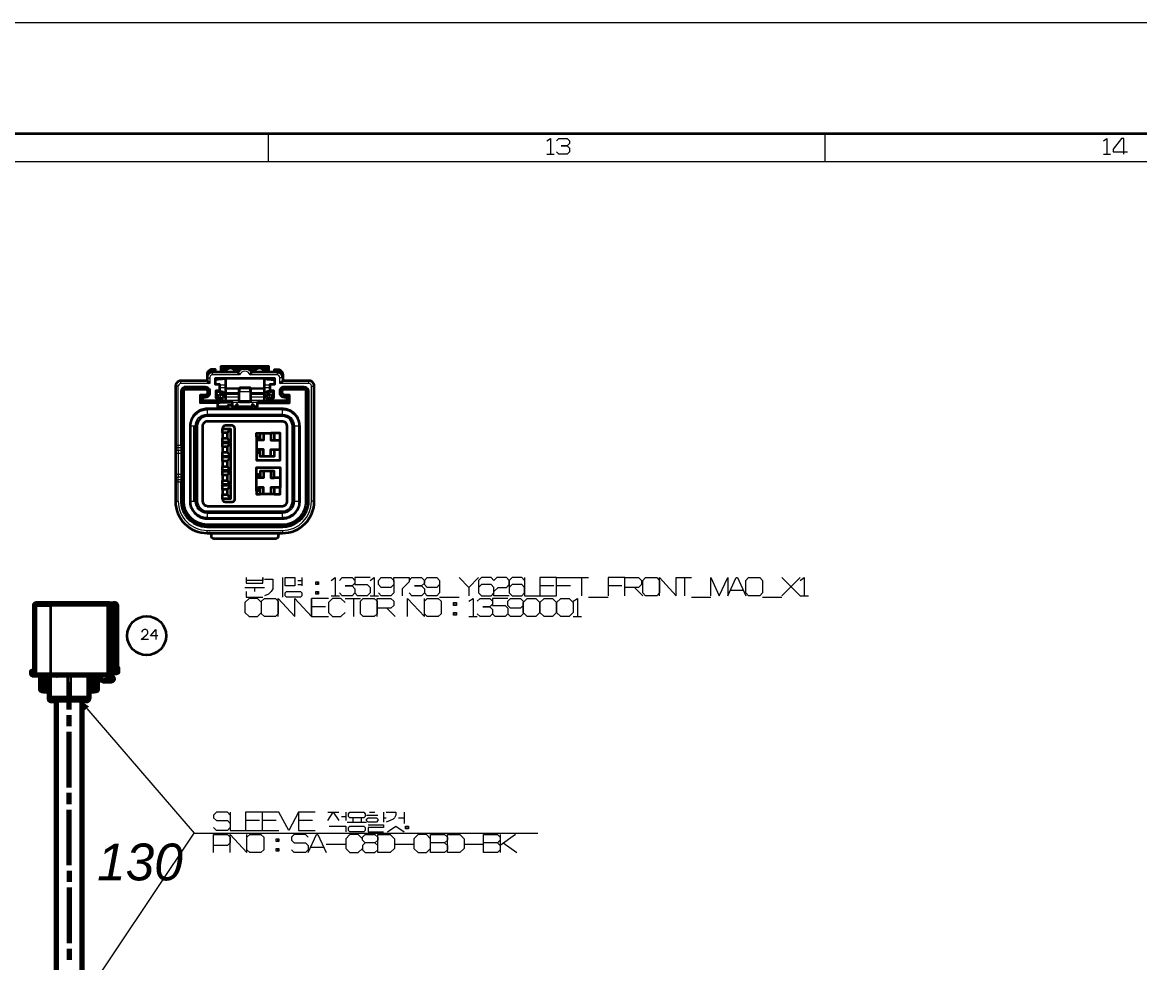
# Model space of a CAD drawing. Header units: millimetres. Extents: x 0 to 174, y 0 to 33.
# Drawn here: x 46.29 to 54.19, y 26.46 to 33.11 of the extents above; entities that cross this region are included whole.
import ezdxf

# ---------------------------------------------------------------- set-up
doc = ezdxf.new("R2010")
doc.units = ezdxf.units.MM
doc.layers.add('PDF2_문자', color=7, linetype='Continuous')
doc.layers.add('PDF2_솔리드 채우기', color=7, linetype='Continuous')
doc.layers.add('PDF2_형상', color=157, linetype='Continuous', true_color=0x405f80)
doc.styles.add('PDF LucidaHandwriting Italic', font='ariali.ttf')

msp = doc.modelspace()

# ---------------------------------------------------------------- hatches: boundary and pattern name
at = {"layer": 'PDF2_솔리드 채우기', "transparency": 33554559}
msp.add_hatch(color=256, dxfattribs=at).paths.add_polyline_path([(46.7614, 28.2687), (46.6964, 28.3131), (46.7306, 28.2422), (46.7614, 28.2687), (46.7614, 28.2687), (46.7614, 28.2687)])

# ---------------------------------------------------------------- linework, layer by layer
at = {"layer": 'PDF2_형상', "color": 7, "lineweight": 13}
for points in [[(0, 0), (0, 33.1103), (173.6221, 33.1103), (173.6221, 0)], [(0.9843, 0.9843), (0.9843, 32.126), (172.6378, 32.126), (172.6378, 0.9843)], [(47.6782, 30.4715), (47.6817, 30.4767), (47.6893, 30.4826), (47.6893, 30.4715)], [(47.8285, 30.4974), (47.8993, 30.4974), (47.8993, 30.4328), (47.8285, 30.4328)], [(48.0385, 30.4826), (48.0436, 30.4792), (48.0496, 30.4715), (48.0385, 30.4715)], [(48.215, 30.2525), (48.215, 29.721), (48.2454, 29.721), (48.2454, 30.2525)], [(48.1493, 29.1806), (48.2182, 29.1806), (48.2182, 29.1215), (48.1493, 29.1215)], [(50.6985, 29.1806), (50.7772, 29.1806), (50.7969, 29.1608), (50.7969, 29.0724), (50.7772, 29.0526), (50.6985, 29.0526), (50.6789, 29.0724), (50.6789, 29.1608)], [(51.4268, 29.1806), (51.5056, 29.1806), (51.5253, 29.1608), (51.5253, 29.0724), (51.5056, 29.0526), (51.4268, 29.0526), (51.4072, 29.0724), (51.4072, 29.1608)], [(48.3658, 29.1511), (48.3856, 29.1511), (48.3856, 29.1314), (48.3658, 29.1314)], [(48.0017, 29.0329), (48.0804, 29.0329), (48.1001, 29.0132), (48.1001, 28.9247), (48.0804, 28.905), (48.0017, 28.905), (47.9819, 28.9247), (47.9819, 29.0132)], [(48.1592, 29.0822), (48.2576, 29.0822), (48.2674, 29.0724), (48.2674, 29.0526), (48.2576, 29.0428), (48.1592, 29.0428), (48.1493, 29.0526), (48.1493, 29.0724)], [(48.3658, 29.0822), (48.3856, 29.0822), (48.3856, 29.0625), (48.3658, 29.0625)], [(48.7006, 29.0329), (48.7792, 29.0329), (48.7989, 29.0132), (48.7989, 28.9247), (48.7792, 28.905), (48.7006, 28.905), (48.6808, 28.9247), (48.6808, 29.0132)], [(49.1532, 29.0329), (49.2319, 29.0329), (49.2517, 29.0132), (49.2517, 28.9247), (49.2319, 28.905), (49.1532, 28.905), (49.1336, 28.9247), (49.1336, 29.0132)], [(49.8619, 29.0329), (49.921, 29.0329), (49.9506, 29.0035), (49.9506, 28.9346), (49.921, 28.905), (49.8619, 28.905), (49.8324, 28.9346), (49.8324, 29.0035)], [(49.98, 29.0329), (50.039, 29.0329), (50.0686, 29.0035), (50.0686, 28.9346), (50.039, 28.905), (49.98, 28.905), (49.9506, 28.9346), (49.9506, 29.0035)], [(50.0982, 29.0329), (50.1572, 29.0329), (50.1867, 29.0035), (50.1867, 28.9346), (50.1572, 28.905), (50.0982, 28.905), (50.0686, 28.9346), (50.0686, 29.0035)], [(49.3403, 29.0035), (49.36, 29.0035), (49.36, 28.9838), (49.3403, 28.9838)], [(49.3403, 28.9346), (49.36, 28.9346), (49.36, 28.9149), (49.3403, 28.9149)], [(48.6072, 27.5201), (48.7057, 27.5201), (48.7156, 27.5103), (48.7156, 27.4906), (48.7057, 27.4807), (48.6072, 27.4807), (48.5974, 27.4906), (48.5974, 27.5103)], [(48.7351, 27.4807), (48.7942, 27.4807), (48.804, 27.4708), (48.804, 27.4611), (48.7942, 27.4512), (48.7351, 27.4512), (48.7253, 27.4611), (48.7253, 27.4708)], [(47.8986, 27.3626), (47.9774, 27.3626), (47.9969, 27.3429), (47.9969, 27.2543), (47.9774, 27.2347), (47.8986, 27.2347), (47.8789, 27.2543), (47.8789, 27.3429)], [(48.6072, 27.4217), (48.7057, 27.4217), (48.7156, 27.4118), (48.7156, 27.3922), (48.7057, 27.3824), (48.6072, 27.3824), (48.5974, 27.3922), (48.5974, 27.4118)], [(48.7156, 27.3626), (48.7844, 27.3626), (48.804, 27.3429), (48.804, 27.3232), (48.7844, 27.3036), (48.7156, 27.3036), (48.6958, 27.3232), (48.6958, 27.3429)], [(48.804, 27.3626), (48.8926, 27.3626), (48.9222, 27.3331), (48.9222, 27.2642), (48.8926, 27.2347), (48.804, 27.2347)], [(49.001, 27.4217), (49.0206, 27.4217), (49.0206, 27.4019), (49.001, 27.4019)], [(49.2963, 27.3626), (49.3847, 27.3626), (49.4143, 27.3331), (49.4143, 27.2642), (49.3847, 27.2347), (49.2963, 27.2347)], [(48.0856, 27.3331), (48.1053, 27.3331), (48.1053, 27.3135), (48.0856, 27.3135)], [(48.0856, 27.2642), (48.1053, 27.2642), (48.1053, 27.2446), (48.0856, 27.2446)]]:
    msp.add_lwpolyline(points, close=True, dxfattribs=at)
at = {"layer": 'PDF2_형상', "color": 7, "lineweight": 35}
for points in [[(0.7874, 0.7874), (0.7874, 32.3228), (172.8346, 32.3228), (172.8346, 0.7874)], [(47.9072, 30.4328), (47.9072, 30.4974), (47.9072, 30.509), (47.9072, 30.5167), (47.9028, 30.5237), (47.8993, 30.5244), (47.8285, 30.5244), (47.8214, 30.52), (47.8206, 30.5167), (47.8206, 30.509), (47.8206, 30.4974), (47.8206, 30.4328), (47.825, 30.4257), (47.8285, 30.4249), (47.8993, 30.4249), (47.9064, 30.4293)], [(48.2517, 30.2525), (48.2513, 30.2622), (48.2501, 30.2721), (48.2482, 30.2817), (48.2454, 30.2911), (48.2419, 30.3003), (48.2378, 30.3092), (48.2328, 30.3176), (48.2272, 30.3258), (48.221, 30.3335), (48.2142, 30.3406), (48.2068, 30.3469), (48.1989, 30.3529), (48.1907, 30.3582), (48.1819, 30.3628), (48.1729, 30.3665), (48.1635, 30.3697), (48.154, 30.3721), (48.1443, 30.3736), (48.1344, 30.3744), (48.1297, 30.3744), (47.5982, 30.3744), (47.5883, 30.374), (47.5786, 30.3729), (47.5689, 30.371), (47.5594, 30.3682), (47.5503, 30.3647), (47.5414, 30.3606), (47.5329, 30.3556), (47.5249, 30.35), (47.5172, 30.3438), (47.5101, 30.3369), (47.5036, 30.3296), (47.4976, 30.3217), (47.4925, 30.3133), (47.4879, 30.3047), (47.484, 30.2957), (47.481, 30.2863), (47.4786, 30.2768), (47.4769, 30.2671), (47.4763, 30.2572), (47.4761, 30.2525), (47.4761, 29.721), (47.4765, 29.7111), (47.4776, 29.7014), (47.4797, 29.6917), (47.4824, 29.6822), (47.4858, 29.6731), (47.4901, 29.6642), (47.495, 29.6557), (47.5006, 29.6476), (47.5068, 29.64), (47.5136, 29.6329), (47.521, 29.6264), (47.5289, 29.6204), (47.5372, 29.6151), (47.546, 29.6107), (47.555, 29.6068), (47.5643, 29.6036), (47.5739, 29.6014), (47.5836, 29.5997), (47.5933, 29.599), (47.5982, 29.5989), (48.1297, 29.5989), (48.1394, 29.5993), (48.1493, 29.6004), (48.1589, 29.6025), (48.1683, 29.6051), (48.1775, 29.6086), (48.1864, 29.6129), (48.1949, 29.6178), (48.2031, 29.6233), (48.2107, 29.6296), (48.2178, 29.6364), (48.2243, 29.6438), (48.2301, 29.6517), (48.2354, 29.66), (48.24, 29.6687), (48.2438, 29.6778), (48.2469, 29.6871), (48.2493, 29.6967), (48.2508, 29.7064), (48.2517, 29.7161), (48.2517, 29.721)], [(47.7064, 29.8347), (47.7618, 29.8347), (47.7618, 29.7386), (47.7064, 29.7386), (47.7064, 29.7367), (47.7088, 29.7274), (47.7151, 29.7203), (47.7242, 29.7171), (47.7261, 29.7169), (47.7733, 29.7169), (47.7826, 29.7193), (47.7897, 29.7257), (47.7929, 29.7347), (47.7931, 29.7367), (47.7931, 30.2367), (47.7907, 30.246), (47.7843, 30.2531), (47.7753, 30.2562), (47.7733, 30.2564), (47.7261, 30.2564), (47.7168, 30.254), (47.7097, 30.2476), (47.7065, 30.2386), (47.7064, 30.2367), (47.7064, 30.2347), (47.7618, 30.2347), (47.7618, 30.1386), (47.7064, 30.1386), (47.7064, 30.1347), (47.7618, 30.1347), (47.7618, 30.0386), (47.7064, 30.0386), (47.7064, 30.0347), (47.7618, 30.0347), (47.7618, 29.9386), (47.7064, 29.9386), (47.7064, 29.9347), (47.7618, 29.9347), (47.7618, 29.8386), (47.7064, 29.8386)]]:
    msp.add_lwpolyline(points, close=True, dxfattribs=at)
at = {"layer": 'PDF2_형상', "color": 7, "lineweight": 13}
for points in [[(48.0315, 32.126), (48.0315, 32.3228)], [(50, 32.2708), (50.0253, 32.2876), (50.0253, 32.1781)], [(50.0683, 32.2708), (50.0853, 32.2876), (50.1443, 32.2876), (50.1611, 32.2708), (50.1611, 32.2539), (50.1443, 32.2371), (50.1021, 32.2371), (50.1443, 32.2371), (50.1611, 32.2201), (50.1611, 32.1949), (50.1443, 32.1781), (50.0853, 32.1781), (50.0683, 32.1949)], [(51.9685, 32.126), (51.9685, 32.3228)], [(53.9371, 32.2708), (53.9624, 32.2876), (53.9624, 32.1781)], [(54.0813, 32.1781), (54.0813, 32.2876), (54.0644, 32.2876), (54.0054, 32.2118), (54.0054, 32.1949), (54.1065, 32.1949)], [(50, 32.1781), (50.0507, 32.1781)], [(53.9371, 32.1781), (53.9876, 32.1781)], [(47.5962, 30.5953), (47.6158, 30.5953), (47.6158, 30.5549), (47.4121, 30.5549), (47.4121, 30.5744)], [(47.6356, 30.615), (47.6356, 30.6347), (47.6356, 30.6544)], [(47.6553, 30.5771), (47.6572, 30.5771), (47.6562, 30.5914)], [(48.0715, 30.5914), (48.0706, 30.5771), (48.0726, 30.5771)], [(48.0922, 30.6544), (48.0922, 30.6347), (48.0922, 30.615)], [(48.1317, 30.5953), (48.1119, 30.5953)], [(47.4121, 30.5549), (47.4029, 30.5525), (47.3958, 30.5461), (47.3925, 30.5371), (47.3925, 30.5351), (47.3728, 30.5351)], [(47.4318, 30.1068), (47.4161, 30.0806), (47.3925, 30.0806), (47.3925, 30.099), (47.3853, 30.1003), (47.379, 30.1042), (47.3751, 30.109), (47.3728, 30.1181), (47.3925, 30.1181), (47.3925, 30.5351)], [(47.4476, 30.5311), (47.4476, 30.5154)], [(47.5835, 30.5311), (47.5835, 30.5154)], [(47.7261, 30.5822), (47.7163, 30.5817), (47.7065, 30.581), (47.6967, 30.5803), (47.6868, 30.5796), (47.6771, 30.5787), (47.6672, 30.5781), (47.6574, 30.5771), (47.6572, 30.5771), (47.6572, 30.5481)], [(47.6868, 30.545), (47.7261, 30.545)], [(47.7261, 30.5237), (47.6868, 30.5237)], [(47.8235, 30.5226), (47.7261, 30.5226)], [(47.8206, 30.5139), (47.7261, 30.5139)], [(47.8206, 30.509), (47.8212, 30.5119), (47.8219, 30.5133), (47.8229, 30.5144), (47.8254, 30.5161), (47.8285, 30.5167), (47.8285, 30.5244)], [(47.9072, 30.4974), (47.8993, 30.4974), (47.8993, 30.5167), (47.8285, 30.5167), (47.8285, 30.4974), (47.8206, 30.4974)], [(47.8993, 30.5244), (47.8993, 30.5167), (47.9038, 30.5154), (47.9058, 30.5133), (47.9067, 30.5119), (47.9071, 30.5104), (47.9072, 30.509)], [(48.0017, 30.5226), (47.9043, 30.5226)], [(48.0017, 30.5139), (47.9072, 30.5139)], [(48.0017, 30.5822), (48.0019, 30.5822), (48.0117, 30.5817), (48.0215, 30.581), (48.0314, 30.5803), (48.0412, 30.5796), (48.051, 30.5787), (48.0608, 30.5779), (48.0706, 30.5771), (48.0706, 30.5481)], [(48.0017, 30.545), (48.0411, 30.545)], [(48.0411, 30.5237), (48.0017, 30.5237)], [(48.1444, 30.5311), (48.1444, 30.5154)], [(48.2803, 30.5311), (48.2803, 30.5154)], [(48.3354, 30.5351), (48.3331, 30.5444), (48.3267, 30.5515), (48.3176, 30.5547), (48.3157, 30.5549), (48.3157, 30.5744)], [(48.355, 29.7211), (48.3354, 29.7211), (48.3354, 30.5351), (48.355, 30.5351)], [(47.4161, 30.4997), (47.4318, 30.4997)], [(47.5835, 30.4564), (47.5835, 30.4721)], [(47.6149, 30.4997), (47.5992, 30.4997)], [(47.6149, 30.4879), (47.5992, 30.4879)], [(47.6636, 30.486), (47.6782, 30.4715), (47.6782, 30.4504)], [(47.6749, 30.4972), (47.6893, 30.4826), (47.6956, 30.4826), (47.7018, 30.4976)], [(47.6789, 30.4976), (47.6789, 30.5056)], [(47.6868, 30.4288), (47.6926, 30.4288)], [(47.7049, 30.4715), (47.6893, 30.4715), (47.6893, 30.4504)], [(47.7096, 30.4943), (47.7017, 30.4751)], [(47.7083, 30.4504), (47.7083, 30.4367), (47.7261, 30.4367)], [(47.8206, 30.4885), (47.7261, 30.4885)], [(47.8206, 30.4842), (47.7261, 30.4842)], [(47.8206, 30.4761), (47.7261, 30.4761)], [(47.8206, 30.4586), (47.7261, 30.4586)], [(47.8206, 30.4331), (47.7261, 30.4331)], [(47.8206, 30.4328), (47.8285, 30.4328), (47.8285, 30.4249)], [(47.8993, 30.4249), (47.8993, 30.4328), (47.9072, 30.4328)], [(48.0017, 30.4885), (47.9072, 30.4885)], [(48.0017, 30.4842), (47.9072, 30.4842)], [(48.0017, 30.4761), (47.9072, 30.4761)], [(48.0017, 30.4586), (47.9072, 30.4586)], [(48.0017, 30.4331), (47.9072, 30.4331)], [(48.0017, 30.4367), (48.0194, 30.4367), (48.0194, 30.4504)], [(48.0182, 30.4943), (48.0261, 30.4751)], [(48.0385, 30.4504), (48.0385, 30.4715), (48.0231, 30.4715)], [(48.0261, 30.4976), (48.0322, 30.4826), (48.0385, 30.4826), (48.0531, 30.4972)], [(48.0351, 30.4288), (48.0411, 30.4288)], [(48.0489, 30.5056), (48.0489, 30.4976)], [(48.0642, 30.486), (48.0496, 30.4715), (48.0496, 30.4504)], [(48.1129, 30.4997), (48.1286, 30.4997)], [(48.1129, 30.4879), (48.1286, 30.4879)], [(48.1444, 30.4564), (48.1444, 30.4721)], [(48.3118, 30.4997), (48.296, 30.4997)], [(47.4761, 30.2525), (47.4824, 30.2525), (47.4824, 29.721), (47.5128, 29.721), (47.5128, 30.2525), (47.4824, 30.2525), (47.4825, 30.2572), (47.4833, 30.2671), (47.485, 30.2768), (47.4875, 30.2863), (47.4907, 30.2956), (47.4947, 30.3044), (47.4996, 30.3131), (47.505, 30.3212), (47.5113, 30.3289), (47.5181, 30.336), (47.5254, 30.3425), (47.5333, 30.3483), (47.5417, 30.3535), (47.5504, 30.3579), (47.5596, 30.3615), (47.569, 30.3644), (47.5786, 30.3665), (47.5883, 30.3678), (47.5982, 30.3682), (47.5982, 30.3744)], [(48.1297, 30.3744), (48.1297, 30.3682), (47.5982, 30.3682), (47.5982, 30.3378), (48.1297, 30.3378), (48.1297, 30.3682), (48.1344, 30.3681), (48.1443, 30.3672), (48.154, 30.3657), (48.1635, 30.3632), (48.1728, 30.3599), (48.1817, 30.3558), (48.1903, 30.3511), (48.1985, 30.3456), (48.2061, 30.3394), (48.2132, 30.3326), (48.2197, 30.3251), (48.2256, 30.3174), (48.2307, 30.3089), (48.2351, 30.3001), (48.2389, 30.291), (48.2417, 30.2817), (48.2438, 30.2719), (48.245, 30.2622), (48.2454, 30.2525), (48.2517, 30.2525)], [(47.9546, 30.4204), (47.7733, 30.4204)], [(47.7733, 30.3949), (47.7965, 30.3949)], [(47.8087, 30.3949), (47.919, 30.3949)], [(47.9313, 30.3949), (47.9544, 30.3949)], [(47.4161, 30.099), (47.3925, 30.099), (47.3925, 30.1181), (47.4161, 30.1181)], [(47.3728, 30.0996), (47.3736, 30.0942), (47.376, 30.0892), (47.3797, 30.085), (47.3846, 30.0821), (47.3925, 30.0806), (47.3925, 30.0615), (47.4161, 30.0615), (47.4318, 30.0615)], [(47.3728, 30.0615), (47.3925, 30.0615), (47.3925, 29.9119), (47.4161, 29.9119), (47.4318, 29.9119)], [(47.3728, 29.9119), (47.3925, 29.9119), (47.3925, 29.8929), (47.4161, 29.8929), (47.4318, 29.8665)], [(47.4161, 29.8553), (47.3925, 29.8553), (47.3925, 29.8743), (47.3925, 29.8929), (47.3868, 29.8921), (47.3815, 29.8897), (47.3774, 29.886), (47.3743, 29.8812), (47.3728, 29.8739)], [(47.3728, 29.7211), (47.3925, 29.7211), (47.3925, 29.8553), (47.3728, 29.8553), (47.3751, 29.8643), (47.379, 29.8692), (47.3853, 29.8731), (47.3925, 29.8743), (47.4161, 29.8743)], [(47.4161, 29.7211), (47.4318, 29.7211)], [(47.5982, 29.5989), (47.5982, 29.6051), (48.1297, 29.6051), (48.1297, 29.6356), (47.5982, 29.6356), (47.5982, 29.6051), (47.5933, 29.6053), (47.5836, 29.6061), (47.5739, 29.6078), (47.5643, 29.6101), (47.555, 29.6135), (47.5461, 29.6175), (47.5375, 29.6224), (47.5293, 29.6278), (47.5217, 29.634), (47.5146, 29.6408), (47.5081, 29.6482), (47.5022, 29.6561), (47.4971, 29.6644), (47.4926, 29.6732), (47.489, 29.6824), (47.4861, 29.6918), (47.484, 29.7014), (47.4828, 29.7111), (47.4824, 29.721), (47.4761, 29.721)], [(48.2517, 29.721), (48.2454, 29.721), (48.2454, 29.7161), (48.2446, 29.7064), (48.2429, 29.6967), (48.2404, 29.6871), (48.2371, 29.6778), (48.2331, 29.6689), (48.2283, 29.6603), (48.2228, 29.6521), (48.2167, 29.6444), (48.2099, 29.6374), (48.2025, 29.6308), (48.1946, 29.625), (48.1861, 29.6199), (48.1774, 29.6154), (48.1682, 29.6118), (48.1589, 29.6089), (48.1493, 29.6068), (48.1394, 29.6056), (48.1297, 29.6051), (48.1297, 29.5989)], [(48.3118, 29.7211), (48.296, 29.7211)], [(47.5983, 29.5389), (47.5983, 29.5546)], [(47.5983, 29.4956), (47.5983, 29.5153), (48.1294, 29.5153), (48.1294, 29.4956)], [(48.1294, 29.5389), (48.1294, 29.5546)], [(47.8737, 29.1806), (47.8737, 29.1412), (47.9918, 29.1412), (47.9918, 29.1806), (47.9918, 29.1608), (47.8737, 29.1608)], [(48.0017, 29.1707), (48.0607, 29.1707), (48.0607, 29.1314), (48.0607, 29.1018), (48.0508, 29.0822), (48.0312, 29.0625), (48.0017, 29.0526)], [(48.1296, 29.1806), (48.1296, 29.0428)], [(48.2674, 29.1806), (48.2674, 29.1215)], [(48.4742, 29.1608), (48.5036, 29.1806), (48.5036, 29.0526)], [(48.5332, 29.1608), (48.5529, 29.1806), (48.6218, 29.1806), (48.6414, 29.1608), (48.6414, 29.1412), (48.6218, 29.1215), (48.5725, 29.1215), (48.6218, 29.1215), (48.6414, 29.1018), (48.6414, 29.0724), (48.6218, 29.0526), (48.5529, 29.0526), (48.5332, 29.0724)], [(48.7497, 29.1806), (48.6414, 29.1806), (48.6414, 29.1314), (48.73, 29.1314), (48.7497, 29.1117), (48.7497, 29.0724), (48.73, 29.0526), (48.6611, 29.0526), (48.6414, 29.0724)], [(48.7497, 29.1608), (48.7792, 29.1806), (48.7792, 29.0526)], [(48.9171, 29.1314), (48.8974, 29.1117), (48.8285, 29.1117), (48.8087, 29.1314), (48.8087, 29.1608), (48.8285, 29.1806), (48.8974, 29.1806), (48.9171, 29.1608), (48.9171, 29.0724), (48.8974, 29.0526), (48.8285, 29.0526), (48.8087, 29.0724)], [(48.9171, 29.1511), (48.9171, 29.1806), (49.0253, 29.1806), (49.0253, 29.1511), (48.9761, 29.1018), (48.9761, 29.0526)], [(49.0253, 29.1608), (49.045, 29.1806), (49.1139, 29.1806), (49.1336, 29.1608), (49.1336, 29.1412), (49.1139, 29.1215), (49.0647, 29.1215), (49.1139, 29.1215), (49.1336, 29.1018), (49.1336, 29.0724), (49.1139, 29.0526), (49.045, 29.0526), (49.0253, 29.0724)], [(49.2418, 29.1314), (49.2221, 29.1117), (49.1532, 29.1117), (49.1336, 29.1314), (49.1336, 29.1608), (49.1532, 29.1806), (49.2221, 29.1806), (49.2418, 29.1608), (49.2418, 29.0724), (49.2221, 29.0526), (49.1532, 29.0526), (49.1336, 29.0724)], [(49.3796, 29.1806), (49.4485, 29.1117), (49.5174, 29.1806)], [(49.7339, 29.0526), (49.6257, 29.0526), (49.6257, 29.0822), (49.6553, 29.1117), (49.7143, 29.1117), (49.7339, 29.1314), (49.7339, 29.1608), (49.7143, 29.1806), (49.6454, 29.1806), (49.6257, 29.1608), (49.606, 29.1806), (49.5371, 29.1806), (49.5174, 29.1608), (49.5174, 29.0724), (49.5371, 29.0526), (49.606, 29.0526), (49.6257, 29.0724), (49.6257, 29.1117), (49.606, 29.1314), (49.5371, 29.1314), (49.5174, 29.1117)], [(49.8422, 29.1608), (49.8225, 29.1806), (49.7536, 29.1806), (49.7339, 29.1608), (49.7339, 29.0724), (49.7536, 29.0526), (49.8225, 29.0526), (49.8422, 29.0724), (49.8422, 29.1117), (49.8225, 29.1314), (49.7536, 29.1314), (49.7339, 29.1117)], [(49.8422, 29.1806), (49.8422, 29.0526), (49.9506, 29.0526)], [(50.0686, 29.1806), (49.9506, 29.1806), (49.9506, 29.0526), (50.0686, 29.0526), (50.0686, 29.1806), (50.1867, 29.1806), (50.295, 29.1806)], [(50.2458, 29.1806), (50.2458, 29.0526)], [(50.5508, 29.1806), (50.4328, 29.1806), (50.4328, 29.0526)], [(50.5508, 29.0526), (50.5508, 29.1806), (50.6493, 29.1806), (50.669, 29.1608), (50.669, 29.1314), (50.6493, 29.1117), (50.5508, 29.1117)], [(50.7969, 29.0526), (50.7969, 29.1806), (50.915, 29.0526), (50.915, 29.1806), (51.0233, 29.1806)], [(50.9742, 29.1806), (50.9742, 29.0526)], [(51.1611, 29.0526), (51.1611, 29.1806), (51.2201, 29.0526), (51.2792, 29.1806), (51.2792, 29.0526), (51.3383, 29.1806), (51.3482, 29.1806), (51.4072, 29.0526)], [(51.6631, 29.1806), (51.7911, 29.0526), (51.8501, 29.0526)], [(51.7911, 29.1806), (51.6631, 29.0526)], [(51.7911, 29.1608), (51.8206, 29.1806), (51.8206, 29.0526)], [(47.8639, 29.1117), (48.0017, 29.1117)], [(47.9328, 29.1117), (47.9328, 29.0822)], [(48.2379, 29.1608), (48.2674, 29.1608)], [(48.2379, 29.1314), (48.2674, 29.1314)], [(48.3757, 29.1511), (48.3757, 29.1314)], [(49.4485, 29.1117), (49.4485, 29.0526)], [(50.0489, 29.1215), (49.9506, 29.1215)], [(50.1671, 29.1215), (50.0686, 29.1215)], [(50.5312, 29.1215), (50.4328, 29.1215)], [(50.6197, 29.1117), (50.6789, 29.0526)], [(51.2989, 29.0919), (51.3875, 29.0919)], [(47.9819, 29.0035), (47.9525, 29.0329), (47.8935, 29.0329), (47.8639, 29.0035), (47.8639, 28.9346), (47.8935, 28.905), (47.9525, 28.905), (47.9819, 28.9346)], [(47.8737, 29.0822), (47.8737, 29.0428), (47.9918, 29.0428)], [(48.1001, 28.905), (48.1001, 29.0329), (48.2182, 28.905), (48.2182, 29.0329)], [(48.2182, 28.905), (48.2182, 29.0329), (48.3362, 28.905), (48.3362, 29.0329)], [(48.4544, 29.0329), (48.3362, 29.0329), (48.3362, 28.905), (48.4544, 28.905)], [(48.3757, 29.0822), (48.3757, 29.0625)], [(48.5725, 29.0035), (48.5431, 29.0329), (48.4839, 29.0329), (48.4544, 29.0035), (48.4544, 28.9346), (48.4839, 28.905), (48.5431, 28.905), (48.5725, 28.9346)], [(48.4742, 29.0526), (48.5332, 29.0526)], [(48.5725, 29.0329), (48.6808, 29.0329)], [(48.6315, 29.0329), (48.6315, 28.905)], [(48.7497, 29.0526), (48.8087, 29.0526)], [(48.7989, 28.905), (48.7989, 29.0329), (48.8974, 29.0329), (48.9171, 29.0132), (48.9171, 28.9838), (48.8974, 28.964), (48.7989, 28.964)], [(49.0154, 28.905), (49.0154, 29.0329), (49.1336, 28.905), (49.1336, 29.0329)], [(49.2418, 29.0428), (49.3796, 29.0428)], [(49.4485, 29.0132), (49.4781, 29.0329), (49.4781, 28.905)], [(49.5076, 29.0132), (49.5272, 29.0329), (49.5961, 29.0329), (49.6158, 29.0132), (49.6158, 28.9936), (49.5961, 28.9739), (49.5469, 28.9739), (49.5961, 28.9739), (49.6158, 28.9542), (49.6158, 28.9247), (49.5961, 28.905), (49.5272, 28.905), (49.5076, 28.9247)], [(49.7242, 29.0329), (49.6158, 29.0329), (49.6158, 28.9838), (49.7044, 28.9838), (49.7242, 28.964), (49.7242, 28.9247), (49.7044, 28.905), (49.6356, 28.905), (49.6158, 28.9247)], [(49.8324, 28.9838), (49.8126, 28.964), (49.7438, 28.964), (49.7242, 28.9838), (49.7242, 29.0132), (49.7438, 29.0329), (49.8126, 29.0329), (49.8324, 29.0132), (49.8324, 28.9247), (49.8126, 28.905), (49.7438, 28.905), (49.7242, 28.9247)], [(50.1867, 29.0132), (50.2163, 29.0329), (50.2163, 28.905)], [(50.295, 29.0428), (50.4328, 29.0428)], [(51.0233, 29.0428), (51.1611, 29.0428)], [(51.5253, 29.0428), (51.6631, 29.0428)], [(48.4347, 28.9739), (48.3362, 28.9739)], [(48.8678, 28.964), (48.9268, 28.905)], [(49.3501, 29.0035), (49.3501, 28.9838)], [(49.3501, 28.9346), (49.3501, 28.9149)], [(49.4485, 28.905), (49.5076, 28.905)], [(50.1867, 28.905), (50.2458, 28.905)], [(46.746, 28.2554), (47.5049, 27.3725), (49.936, 27.3725)], [(47.7608, 27.5004), (47.7411, 27.5201), (47.6624, 27.5201), (47.6426, 27.5004), (47.6426, 27.4807), (47.6624, 27.4611), (47.7411, 27.4611), (47.7608, 27.4414), (47.7608, 27.4118), (47.7411, 27.3922), (47.6624, 27.3922), (47.6426, 27.4118)], [(47.7608, 27.5201), (47.7608, 27.3922), (47.869, 27.3922)], [(47.9871, 27.5201), (47.869, 27.5201), (47.869, 27.3922), (47.9871, 27.3922)], [(48.2431, 27.5201), (48.1742, 27.3922), (48.1053, 27.5201), (47.9871, 27.5201), (47.9871, 27.3922), (48.1053, 27.3922)], [(48.3611, 27.5201), (48.2431, 27.5201), (48.2431, 27.3922), (48.3611, 27.3922)], [(48.4497, 27.5201), (48.5285, 27.5201)], [(48.4497, 27.4611), (48.4892, 27.5201), (48.5285, 27.4611)], [(48.5776, 27.5201), (48.5776, 27.4611)], [(48.745, 27.5201), (48.7844, 27.5201)], [(48.8435, 27.5201), (48.8435, 27.4512)], [(48.8632, 27.5201), (48.9321, 27.5201), (48.9321, 27.5004), (48.9222, 27.4807), (48.9124, 27.4708), (48.8926, 27.4611), (48.8632, 27.4512)], [(48.9911, 27.5201), (48.9911, 27.4414)], [(47.9675, 27.4611), (47.869, 27.4611)], [(48.0856, 27.4611), (47.9871, 27.4611)], [(48.3415, 27.4611), (48.2431, 27.4611)], [(48.5482, 27.4906), (48.5776, 27.4906)], [(48.5875, 27.4512), (48.7253, 27.4512)], [(48.6269, 27.4807), (48.6269, 27.4512)], [(48.686, 27.4807), (48.686, 27.4512)], [(48.7253, 27.5004), (48.804, 27.5004)], [(48.7351, 27.4315), (48.8435, 27.4315), (48.8435, 27.4118), (48.7351, 27.4118), (48.7351, 27.3824), (48.8435, 27.3824)], [(48.8435, 27.4807), (48.8632, 27.4807)], [(48.9517, 27.4807), (48.9911, 27.4807)], [(46.6631, 26.1131), (47.5049, 27.3725)], [(47.6426, 27.2347), (47.6426, 27.3626), (47.7411, 27.3626), (47.7608, 27.3429), (47.7608, 27.3036), (47.7411, 27.2839), (47.6426, 27.2839)], [(47.7608, 27.2347), (47.7608, 27.3626), (47.8789, 27.2347), (47.8789, 27.3626)], [(48.3119, 27.3429), (48.2922, 27.3626), (48.2135, 27.3626), (48.1939, 27.3429), (48.1939, 27.3232), (48.2135, 27.3036), (48.2922, 27.3036), (48.3119, 27.2839), (48.3119, 27.2543), (48.2922, 27.2347), (48.2135, 27.2347), (48.1939, 27.2543)], [(48.3119, 27.2347), (48.371, 27.3626), (48.3808, 27.3626), (48.4399, 27.2347)], [(48.4596, 27.4217), (48.5776, 27.4217), (48.5776, 27.3824)], [(48.6958, 27.3331), (48.6662, 27.3626), (48.6072, 27.3626), (48.5776, 27.3331), (48.5776, 27.2642), (48.6072, 27.2347), (48.6662, 27.2347), (48.6958, 27.2642)], [(48.8729, 27.3824), (48.9321, 27.4217), (48.9911, 27.3824)], [(49.0108, 27.4217), (49.0108, 27.4019)], [(49.1781, 27.3331), (49.1486, 27.3626), (49.0894, 27.3626), (49.06, 27.3331), (49.06, 27.2642), (49.0894, 27.2347), (49.1486, 27.2347), (49.1781, 27.2642)], [(49.2765, 27.3036), (49.2963, 27.2839), (49.2963, 27.2543), (49.2765, 27.2347), (49.1781, 27.2347), (49.1781, 27.3626), (49.2765, 27.3626), (49.2963, 27.3429), (49.2963, 27.3232), (49.2765, 27.3036), (49.1781, 27.3036)], [(49.6506, 27.3036), (49.6703, 27.2839), (49.6703, 27.2543), (49.6506, 27.2347), (49.5521, 27.2347), (49.5521, 27.3626), (49.6506, 27.3626), (49.6703, 27.3429), (49.6703, 27.3232), (49.6506, 27.3036), (49.5521, 27.3036)], [(49.6703, 27.3626), (49.6703, 27.2347)], [(49.7785, 27.3626), (49.6703, 27.2839)], [(48.0954, 27.3331), (48.0954, 27.3135)], [(48.3317, 27.274), (48.4203, 27.274)], [(48.4399, 27.2938), (48.5776, 27.2938)], [(48.7156, 27.3036), (48.6958, 27.2839), (48.6958, 27.2543), (48.7156, 27.2347), (48.7844, 27.2347), (48.804, 27.2543), (48.804, 27.2839), (48.7844, 27.3036)], [(48.9222, 27.2938), (49.06, 27.2938)], [(49.4143, 27.2938), (49.5521, 27.2938)], [(49.6899, 27.3036), (49.7883, 27.2347)], [(48.0954, 27.2642), (48.0954, 27.2446)]]:
    msp.add_lwpolyline(points, dxfattribs=at)
at = {"layer": 'PDF2_형상', "color": 7, "lineweight": 35}
for points in [[(47.6965, 30.6603), (47.6965, 30.6761), (48.0312, 30.6761), (48.0312, 30.6603), (48.0312, 30.6485), (48.0312, 30.6347)], [(47.4318, 30.1239), (47.4185, 30.1061), (47.4175, 30.1085), (47.4161, 30.1181), (47.4161, 30.4997), (47.4161, 30.5003), (47.4178, 30.5099), (47.4224, 30.5185), (47.4293, 30.5253), (47.4379, 30.5297), (47.4476, 30.5311), (47.5835, 30.5311), (47.584, 30.5311), (47.5936, 30.5294), (47.6022, 30.5249), (47.609, 30.5179), (47.6135, 30.5093), (47.6149, 30.4997), (47.6149, 30.4879), (47.6149, 30.4872), (47.6132, 30.4776), (47.6086, 30.469), (47.6017, 30.4622), (47.5931, 30.4579), (47.5835, 30.4564), (47.5638, 30.4564), (47.5638, 30.4346), (47.6868, 30.4346), (47.6868, 30.4504), (47.6611, 30.4504), (47.6611, 30.5056), (47.6868, 30.5056), (47.6868, 30.5481), (47.6553, 30.5481), (47.6553, 30.5914), (48.0726, 30.5914), (48.0726, 30.5481), (48.0411, 30.5481), (48.0411, 30.5056), (48.0667, 30.5056), (48.0667, 30.4504), (48.0411, 30.4504)], [(47.6553, 30.6347), (47.6553, 30.6544), (47.6356, 30.6544), (47.6258, 30.6532), (47.6168, 30.6496), (47.6089, 30.6439), (47.6025, 30.6365), (47.5983, 30.6276), (47.5962, 30.6181), (47.5962, 30.615), (47.5962, 30.5956)], [(47.8271, 30.615), (47.8251, 30.6178), (47.82, 30.6261), (47.8153, 30.6347), (47.6356, 30.6347), (47.6258, 30.6335), (47.6168, 30.63), (47.6089, 30.6243), (47.6025, 30.6168), (47.5983, 30.6081), (47.5962, 30.5985), (47.5962, 30.5953), (47.5962, 30.5744)], [(47.6965, 30.6485), (47.6965, 30.6603), (47.7493, 30.6603)], [(47.6965, 30.6347), (47.6965, 30.6485), (47.7317, 30.6485)], [(47.7992, 30.6347), (47.795, 30.6436), (47.7889, 30.6512), (47.7811, 30.6571), (47.7721, 30.6608), (47.7625, 30.6622), (47.7528, 30.6613), (47.7436, 30.6579), (47.7354, 30.6524), (47.729, 30.6451), (47.7246, 30.6364), (47.724, 30.6347)], [(47.7261, 30.5914), (47.7261, 30.5226), (47.7261, 30.5139), (47.7261, 30.4885), (47.7261, 30.4842), (47.7261, 30.4761), (47.7261, 30.4586), (47.7261, 30.4331), (47.7261, 30.4308), (47.7615, 30.4308), (47.7688, 30.4283), (47.7733, 30.4204), (47.7733, 30.419), (47.7733, 30.3949), (47.7733, 30.3914), (47.7931, 30.3914), (47.7965, 30.3949), (47.8087, 30.4072), (47.8087, 30.3949), (47.8087, 30.3914), (47.919, 30.3914), (47.919, 30.3949), (47.919, 30.4072), (47.9313, 30.3949), (47.9347, 30.3914), (47.9544, 30.3914), (47.9544, 30.3949), (47.9544, 30.419), (47.9546, 30.4204), (47.9579, 30.4272), (47.9663, 30.4308), (48.0017, 30.4308), (48.0017, 30.4331), (48.0017, 30.4586), (48.0017, 30.4761), (48.0017, 30.4842), (48.0017, 30.4885), (48.0017, 30.5139), (48.0017, 30.5226), (48.0017, 30.5914)], [(47.7739, 30.6603), (47.8639, 30.6603), (47.954, 30.6603)], [(47.7915, 30.6485), (47.8285, 30.6485)], [(47.8993, 30.6485), (47.9364, 30.6485)], [(47.9008, 30.615), (47.9061, 30.6233), (47.911, 30.6318), (47.9125, 30.6347)], [(48.0039, 30.6347), (47.9997, 30.6436), (47.9936, 30.6512), (47.9858, 30.6571), (47.9768, 30.6608), (47.9672, 30.6622), (47.9575, 30.6613), (47.9483, 30.6579), (47.9401, 30.6524), (47.9337, 30.6451), (47.9293, 30.6364), (47.9288, 30.6347)], [(47.9786, 30.6603), (48.0312, 30.6603)], [(47.9962, 30.6485), (48.0312, 30.6485)], [(48.0726, 30.6347), (48.0726, 30.6544), (48.0922, 30.6544), (48.0954, 30.6543), (48.1049, 30.6524), (48.1137, 30.6481), (48.1211, 30.6418), (48.1268, 30.6339), (48.1304, 30.6247), (48.1317, 30.615), (48.1317, 30.5953), (48.1317, 30.5744)], [(48.0411, 30.4346), (48.1642, 30.4346), (48.1642, 30.4564), (48.1444, 30.4564), (48.1438, 30.4564), (48.1342, 30.4581), (48.1256, 30.4626), (48.1188, 30.4696), (48.1144, 30.4782), (48.1129, 30.4879), (48.1129, 30.4997), (48.1129, 30.5003), (48.1146, 30.5099), (48.1192, 30.5185), (48.1261, 30.5253), (48.1349, 30.5297), (48.1444, 30.5311), (48.2803, 30.5311), (48.281, 30.5311), (48.2904, 30.5294), (48.299, 30.5249), (48.3058, 30.5179), (48.3103, 30.5093), (48.3118, 30.4997), (48.3118, 29.7211), (48.3117, 29.7201), (48.3114, 29.7103), (48.3106, 29.7006), (48.3092, 29.6908), (48.3074, 29.6811), (48.3049, 29.6717), (48.3019, 29.6622), (48.2985, 29.6531), (48.2946, 29.644), (48.2901, 29.6351), (48.2853, 29.6267), (48.28, 29.6183), (48.2742, 29.6104), (48.2681, 29.6028), (48.2614, 29.5954), (48.2544, 29.5885), (48.2471, 29.5819), (48.2394, 29.5758), (48.2314, 29.57), (48.2232, 29.5647), (48.2146, 29.56), (48.2057, 29.5556), (48.1967, 29.5517), (48.1875, 29.5483), (48.1781, 29.5454), (48.1685, 29.5431), (48.1589, 29.5412), (48.1492, 29.5399), (48.1393, 29.5392), (48.1294, 29.5389), (47.5983, 29.5389), (47.5974, 29.5389), (47.5875, 29.5392), (47.5778, 29.54), (47.5681, 29.5414), (47.5583, 29.5433), (47.5489, 29.5457), (47.5394, 29.5486), (47.5303, 29.5521), (47.5213, 29.556), (47.5124, 29.5604), (47.5039, 29.5653), (47.4956, 29.5706), (47.4876, 29.5764), (47.48, 29.5825), (47.4726, 29.5892), (47.4657, 29.5961), (47.4592, 29.6035), (47.4531, 29.6111), (47.4472, 29.6192), (47.4419, 29.6275), (47.4372, 29.636), (47.4328, 29.6449), (47.4289, 29.6539), (47.4256, 29.6631), (47.4226, 29.6725), (47.4203, 29.6821), (47.4185, 29.6918), (47.4171, 29.7015), (47.4164, 29.7112), (47.4161, 29.7211), (47.4161, 29.8553), (47.4161, 29.8578), (47.4185, 29.8672), (47.4318, 29.8494)], [(47.5479, 30.4721), (47.5638, 30.4564)], [(47.6868, 30.4346), (47.6868, 30.4187), (47.5479, 30.4187)], [(47.6631, 30.4819), (47.6631, 30.4504)], [(47.6632, 30.4819), (47.6642, 30.4875), (47.6699, 30.4949), (47.6789, 30.4976), (47.6999, 30.4976), (47.7018, 30.4976), (47.7096, 30.4943), (47.7111, 30.4931), (47.7222, 30.4819), (47.7222, 30.4643)], [(47.6868, 30.4976), (47.6868, 30.5056)], [(47.6868, 30.4504), (47.6893, 30.4504), (47.7083, 30.4504)], [(47.6926, 30.4504), (47.6926, 30.421), (47.6868, 30.421)], [(47.7732, 30.421), (47.6926, 30.421), (47.7083, 30.4367)], [(47.7261, 30.4643), (47.7222, 30.4643), (47.7222, 30.4542), (47.7049, 30.4715), (47.7017, 30.4751), (47.6956, 30.4826)], [(47.7222, 30.4743), (47.7261, 30.4743)], [(47.9544, 30.4187), (48.0411, 30.4187), (48.0411, 30.4346), (48.0411, 30.4504), (48.0385, 30.4504), (48.0194, 30.4504)], [(48.0322, 30.4826), (48.0261, 30.4751), (48.0231, 30.4715), (48.0057, 30.4542), (48.0057, 30.4643), (48.0017, 30.4643)], [(48.0017, 30.4743), (48.0057, 30.4743)], [(48.0647, 30.4504), (48.0647, 30.4819), (48.0619, 30.491), (48.0544, 30.4967), (48.0531, 30.4972), (48.0489, 30.4976), (48.0279, 30.4976), (48.0261, 30.4976), (48.0182, 30.4943), (48.0168, 30.4931), (48.0057, 30.4819), (48.0057, 30.4643)], [(48.0351, 30.4504), (48.0351, 30.421), (48.0194, 30.4367)], [(48.0411, 30.5056), (48.0411, 30.4976)], [(48.1286, 30.4879), (48.1286, 30.4997)], [(48.1642, 30.4346), (48.1799, 30.4187), (48.1799, 30.4721), (48.1444, 30.4721), (48.1389, 30.4731), (48.1315, 30.4789), (48.1288, 30.4879)], [(48.1799, 30.4721), (48.1642, 30.4564)], [(47.6738, 30.3744), (47.6738, 30.4187)], [(47.7446, 30.3893), (47.6738, 30.3893)], [(47.7733, 30.399), (47.7446, 30.399), (47.7446, 30.3744)], [(47.8087, 30.399), (47.8007, 30.399)], [(47.9271, 30.399), (47.919, 30.399)], [(47.9546, 30.421), (48.0351, 30.421), (48.0411, 30.421)], [(48.0411, 30.4187), (48.1799, 30.4187)], [(48.1632, 30.2525), (48.1617, 30.2621), (48.1576, 30.2708), (48.1511, 30.2782), (48.1428, 30.2832), (48.1333, 30.2857), (48.1297, 30.2858), (47.5982, 30.2858), (47.5885, 30.2844), (47.5797, 30.2804), (47.5725, 30.2739), (47.5674, 30.2656), (47.5649, 30.2561), (47.5647, 30.2525), (47.5647, 29.721), (47.5661, 29.7112), (47.5703, 29.7025), (47.5768, 29.6953), (47.585, 29.6901), (47.5944, 29.6876), (47.5982, 29.6875), (48.1297, 29.6875), (48.1393, 29.6889), (48.1481, 29.6931), (48.1554, 29.6994), (48.1604, 29.7078), (48.1629, 29.7172), (48.1632, 29.721)], [(47.5057, 30.2525), (47.5057, 29.721)], [(47.7618, 30.2347), (47.7387, 30.2051), (47.7064, 30.2051), (47.7064, 30.2347)], [(47.7064, 30.2051), (47.7064, 30.1682)], [(47.7387, 30.2051), (47.7387, 30.1682)], [(47.9722, 30.154), (47.9722, 30.2028), (47.9956, 30.2028), (47.9956, 30.154), (47.9722, 30.154), (47.9604, 30.154), (47.9604, 30.1776), (47.9465, 30.1776), (47.9465, 30.0635), (47.9465, 30.0122), (48.1139, 30.0122), (48.1139, 30.0871)], [(47.9465, 30.1776), (47.9465, 30.2028), (47.9722, 30.2028)], [(47.9956, 30.2028), (48.0472, 30.2028)], [(48.0706, 30.2028), (48.0472, 30.2028), (48.0472, 30.154), (48.0706, 30.154), (48.1139, 30.154), (48.1139, 30.2028), (48.0706, 30.2028), (48.0706, 30.154)], [(48.1631, 29.721), (48.1631, 30.2525)], [(47.7064, 30.1386), (47.7064, 30.1682), (47.7387, 30.1682), (47.7618, 30.1386)], [(47.7618, 30.1347), (47.7387, 30.1051), (47.7064, 30.1051), (47.7064, 30.1347)], [(48.0472, 30.0382), (48.0472, 30.0871), (48.0706, 30.0871), (48.1139, 30.0871), (48.1139, 30.154)], [(47.4185, 30.1061), (47.4167, 30.1017), (47.4161, 30.099), (47.4161, 30.0806), (47.4161, 30.0615), (47.4161, 29.9119), (47.4161, 29.8929), (47.4161, 29.8743), (47.4167, 29.8717), (47.4185, 29.8672)], [(47.7064, 30.1051), (47.7064, 30.0682)], [(47.7064, 30.0386), (47.7064, 30.0682), (47.7387, 30.0682), (47.7618, 30.0386)], [(47.7618, 30.0347), (47.7387, 30.0051), (47.7064, 30.0051), (47.7064, 30.0347)], [(47.7387, 30.1051), (47.7387, 30.0682)], [(48.0706, 30.0871), (48.0706, 30.0382), (47.9722, 30.0382), (47.9722, 30.0871), (47.9604, 30.0871), (47.9604, 30.0635), (47.9465, 30.0635)], [(47.9956, 30.0382), (47.9956, 30.0871), (47.9722, 30.0871)], [(47.7064, 30.0051), (47.7064, 29.9682)], [(47.7064, 29.9386), (47.7064, 29.9682), (47.7387, 29.9682), (47.7618, 29.9386)], [(47.7387, 30.0051), (47.7387, 29.9682)], [(47.9956, 29.9351), (47.9956, 29.8863), (47.9722, 29.8863), (47.9604, 29.8863), (47.9604, 29.9099), (47.9465, 29.9099), (47.9465, 29.9611), (48.1139, 29.9611), (48.1139, 29.8863), (48.0706, 29.8863), (48.0706, 29.9351), (47.9722, 29.9351), (47.9722, 29.8863)], [(47.7618, 29.9347), (47.7387, 29.9051), (47.7064, 29.9051), (47.7064, 29.9347)], [(47.7064, 29.9051), (47.7064, 29.8682)], [(47.7387, 29.9051), (47.7387, 29.8682)], [(47.9465, 29.7957), (47.9465, 29.9099)], [(48.0472, 29.9351), (48.0472, 29.8863), (48.0706, 29.8863)], [(48.1139, 29.8863), (48.1139, 29.8193)], [(47.7064, 29.8386), (47.7064, 29.8682), (47.7387, 29.8682), (47.7618, 29.8386)], [(47.7618, 29.8347), (47.7387, 29.8051), (47.7064, 29.8051), (47.7064, 29.8347)], [(47.7064, 29.8051), (47.7064, 29.7682)], [(47.7387, 29.8051), (47.7387, 29.7682)], [(48.0706, 29.7706), (48.1139, 29.7706), (48.1139, 29.8193), (48.0706, 29.8193), (48.0472, 29.8193), (48.0472, 29.7706), (47.9956, 29.7706), (47.9956, 29.8193), (47.9722, 29.8193), (47.9604, 29.8193), (47.9604, 29.7957), (47.9465, 29.7957), (47.9465, 29.7706), (47.9722, 29.7706)], [(47.9956, 29.7706), (47.9722, 29.7706), (47.9722, 29.8193)], [(48.0706, 29.8193), (48.0706, 29.7706), (48.0472, 29.7706)], [(47.7064, 29.7386), (47.7064, 29.7682), (47.7387, 29.7682), (47.7618, 29.7386)], [(48.1158, 29.4956), (48.1069, 29.4928), (48.1011, 29.4853), (48.1001, 29.4799), (48.1001, 29.4719), (48.0992, 29.4664), (48.0933, 29.459), (48.0844, 29.4561), (47.6435, 29.4561), (47.6379, 29.4572), (47.6306, 29.4629), (47.6276, 29.4719), (47.6276, 29.4799), (47.6249, 29.4887), (47.6175, 29.4946), (47.6119, 29.4956)]]:
    msp.add_lwpolyline(points, dxfattribs=at)
at = {"layer": 'PDF2_형상', "color": 7, "lineweight": 13}
for points in [[(48.3157, 30.5549), (48.1119, 30.5549), (48.1119, 30.5953), (48.1096, 30.6046), (48.1032, 30.6117), (48.0943, 30.615), (48.0922, 30.615), (47.9008, 30.615, 0.695896), (47.8271, 30.615), (47.6356, 30.615), (47.6263, 30.6128), (47.6192, 30.6062), (47.616, 30.5974), (47.6158, 30.5953)], [(47.5253, 30.2525), (47.5128, 30.2525, -0.413943), (47.5982, 30.3378), (47.5982, 30.3253)], [(48.1297, 30.3253), (48.1297, 30.3378, -0.413498), (48.215, 30.2525), (48.2025, 30.2525)], [(47.5982, 29.6481), (47.5982, 29.6356, -0.414409), (47.5128, 29.721), (47.5253, 29.721)], [(48.2025, 29.721), (48.215, 29.721, -0.413964), (48.1297, 29.6356), (48.1297, 29.6481)]]:
    msp.add_lwpolyline(points, format="xyb", dxfattribs=at)
at = {"layer": 'PDF2_형상', "color": 7, "lineweight": 35}
for points in [[(48.1317, 30.5953), (48.1304, 30.605), (48.1268, 30.6142), (48.1211, 30.6221), (48.1137, 30.6283), (48.1049, 30.6326), (48.0954, 30.6346), (48.0922, 30.6347), (47.9126, 30.6347, 0.525512), (47.8153, 30.6347)], [(47.6158, 30.5549), (47.5962, 30.5744), (47.4121, 30.5744), (47.4025, 30.5733), (47.3933, 30.5697), (47.3854, 30.564), (47.3792, 30.5565), (47.3749, 30.5478), (47.3729, 30.5382), (47.3728, 30.5351), (47.3728, 30.1181), (47.3728, 30.0996), (47.3728, 30.0615), (47.3728, 29.9119), (47.3728, 29.8739), (47.3728, 29.8553), (47.3728, 29.7211, 0.414408), (47.5983, 29.4956), (48.1294, 29.4956, 0.414408), (48.355, 29.7211), (48.355, 30.5351), (48.3539, 30.5449), (48.3503, 30.5539), (48.3446, 30.5618), (48.3371, 30.5682), (48.3283, 30.5724), (48.3187, 30.5743), (48.3157, 30.5744), (48.1317, 30.5744), (48.1119, 30.5549)], [(48.1288, 30.4997), (48.1297, 30.5053), (48.1354, 30.5126), (48.1444, 30.5154), (48.2803, 30.5154), (48.2858, 30.5144), (48.2932, 30.5086), (48.296, 30.4997), (48.296, 29.7211, -0.414896), (48.1294, 29.5546), (47.5983, 29.5546, -0.414045), (47.4318, 29.7211), (47.4318, 29.8494), (47.4318, 29.8665), (47.4318, 29.9119), (47.4318, 30.0615), (47.4318, 30.1068), (47.4318, 30.1239), (47.4318, 30.4997), (47.4328, 30.5053), (47.4386, 30.5126), (47.4476, 30.5154), (47.5835, 30.5154), (47.5889, 30.5144), (47.5964, 30.5086), (47.5992, 30.4997), (47.5992, 30.4879), (47.5982, 30.4824), (47.5924, 30.4749), (47.5835, 30.4721), (47.5479, 30.4721), (47.5479, 30.4187), (47.5638, 30.4346)]]:
    msp.add_lwpolyline(points, format="xyb", dxfattribs=at)
msp.add_lwpolyline([(48.2025, 30.2525, 0.412615), (48.1297, 30.3253), (47.5982, 30.3253, 0.41322), (47.5253, 30.2525), (47.5253, 29.721, 0.413732), (47.5982, 29.6481), (48.1297, 29.6481, 0.413127), (48.2025, 29.721)], format="xyb", close=True, dxfattribs=at)
at = {"layer": 'PDF2_형상', "lineweight": 70}
for points in [[(46.3751, 28.5158), (46.3674, 28.5158), (46.3633, 28.5158), (46.3556, 28.5158), (46.3556, 28.5001), (46.36, 28.4931), (46.3633, 28.4922), (46.3674, 28.4922), (46.3831, 28.4922), (46.4881, 28.4922), (46.895, 28.4922), (46.9068, 28.4922), (46.9139, 28.4967), (46.9147, 28.5001), (46.9147, 28.9844), (46.9107, 28.9922), (46.9049, 28.9942), (46.9251, 28.9942), (46.935, 28.9942)], [(46.9049, 28.9942), (46.895, 28.9942), (46.4881, 28.9942), (46.385, 28.9942), (46.3772, 28.9903), (46.3751, 28.9844), (46.3751, 28.5001), (46.3796, 28.4931), (46.3831, 28.4922)], [(46.9576, 28.6708), (46.9576, 28.9844), (46.9536, 28.9922), (46.9478, 28.9942), (46.935, 28.9942), (46.9408, 28.9922), (46.9447, 28.9844)], [(46.9546, 28.511), (46.9654, 28.511), (46.9654, 28.5404), (46.9576, 28.5404), (46.9576, 28.5651), (46.9546, 28.5651), (46.9449, 28.6242), (46.9449, 28.9844)], [(46.9449, 28.6242), (46.9251, 28.6225)], [(46.9586, 28.5404), (46.9586, 28.6188), (46.9457, 28.6188)], [(46.935, 28.5635), (46.9546, 28.5651), (46.9546, 28.506), (46.935, 28.506), (46.9147, 28.506)], [(46.9517, 28.5828), (46.9517, 28.5897), (46.9506, 28.5897)], [(46.48, 28.4017), (46.4578, 28.4017), (46.4532, 28.4017), (46.4532, 28.4804), (46.4335, 28.4804), (46.4264, 28.4804), (46.4194, 28.4804), (46.4194, 28.3899), (46.4239, 28.3828), (46.4274, 28.3821), (46.4335, 28.3821), (46.4611, 28.3821), (46.48, 28.3821)], [(46.4417, 28.4922), (46.4417, 28.4804)], [(46.48, 28.4922), (46.48, 28.3308), (46.4849, 28.325), (46.486, 28.3249)], [(46.5322, 28.4922), (46.5322, 28.4893), (46.5367, 28.4893), (46.5367, 28.4922)], [(46.5411, 28.4922), (46.5411, 28.4893), (46.5367, 28.4893)], [(46.6872, 28.4922), (46.6872, 28.4893), (46.6843, 28.4893), (46.6813, 28.4893), (46.6806, 28.4893), (46.6799, 28.4893), (46.6799, 28.4922)], [(46.6806, 28.4922), (46.6806, 28.4893)], [(46.6813, 28.4922), (46.6813, 28.4893)], [(46.6843, 28.4922), (46.6843, 28.4893)], [(46.6924, 28.4922), (46.6924, 28.4893), (46.6872, 28.4893)], [(46.7064, 28.4922), (46.7064, 28.4893), (46.7057, 28.4893), (46.7026, 28.4893), (46.6997, 28.4893), (46.6953, 28.4893), (46.6924, 28.4893)], [(46.6953, 28.4922), (46.6953, 28.4893)], [(46.6997, 28.4922), (46.6997, 28.4893)], [(46.7026, 28.4922), (46.7026, 28.4893)], [(46.7057, 28.4922), (46.7057, 28.4893)], [(46.7556, 28.3249), (46.7614, 28.3297), (46.7615, 28.3308), (46.7615, 28.4922)], [(46.7615, 28.3821), (46.7804, 28.3821), (46.8081, 28.3821), (46.8142, 28.3821), (46.8212, 28.3864), (46.8221, 28.3899), (46.8221, 28.4804), (46.8151, 28.4804), (46.8081, 28.4804), (46.7883, 28.4804), (46.7883, 28.4017), (46.7837, 28.4017), (46.7615, 28.4017)], [(46.7999, 28.4922), (46.7999, 28.4804)], [(46.8379, 28.4922), (46.8379, 28.4785), (46.8396, 28.4689), (46.8444, 28.4606), (46.8519, 28.4544), (46.8611, 28.4512), (46.8654, 28.451), (46.916, 28.451), (46.9206, 28.451), (46.9293, 28.454), (46.934, 28.4619), (46.9328, 28.4711), (46.926, 28.4774), (46.9206, 28.4785), (46.916, 28.4785), (46.8999, 28.4785), (46.894, 28.4804), (46.89, 28.4883), (46.89, 28.4922)], [(46.916, 28.451), (46.9222, 28.4524), (46.9271, 28.4565), (46.9296, 28.4624), (46.9292, 28.4688), (46.926, 28.4742), (46.9206, 28.4776), (46.916, 28.4785)], [(46.4596, 28.3821), (46.4596, 28.3761), (46.4553, 28.3761), (46.454, 28.3761), (46.4497, 28.3761), (46.4474, 28.3761), (46.4449, 28.3761), (46.4442, 28.3761), (46.4436, 28.3761), (46.4436, 28.3821)], [(46.4442, 28.3821), (46.4442, 28.3761)], [(46.4449, 28.3821), (46.4449, 28.3761)], [(46.4474, 28.3821), (46.4474, 28.3761)], [(46.4497, 28.3821), (46.4497, 28.3761)], [(46.454, 28.3821), (46.454, 28.3761)], [(46.4553, 28.3821), (46.4553, 28.3761)], [(46.4578, 28.4017), (46.4578, 28.3899), (46.4589, 28.384), (46.4601, 28.3824), (46.4611, 28.3821)], [(46.4657, 28.3821), (46.4657, 28.3761), (46.4651, 28.3761), (46.4646, 28.3761), (46.4621, 28.3761), (46.4596, 28.3761)], [(46.4621, 28.3821), (46.4621, 28.3761)], [(46.4646, 28.3821), (46.4646, 28.3761)], [(46.4651, 28.3821), (46.4651, 28.3761)], [(46.7964, 28.3821), (46.7964, 28.3761), (46.7743, 28.3761), (46.7743, 28.3821)], [(46.7837, 28.4017), (46.7837, 28.3899), (46.7826, 28.384), (46.7814, 28.3824), (46.7804, 28.3821)], [(46.5296, 28.3092), (46.4987, 28.3092), (46.4928, 28.3092), (46.4869, 28.3111), (46.4829, 28.319), (46.4829, 28.3257)], [(46.7556, 28.325), (46.6346, 28.325), (46.6069, 28.325), (46.486, 28.325)], [(46.7119, 26.0131), (46.7119, 28.3131), (46.5296, 28.3131), (46.5296, 26.0131)], [(46.7586, 28.3257), (46.7586, 28.319), (46.7565, 28.3131), (46.7487, 28.3092), (46.7428, 28.3092), (46.7119, 28.3092)]]:
    msp.add_lwpolyline(points, dxfattribs=at)
at = {"layer": 'PDF2_형상', "lineweight": 35}
for points in [[(46.3751, 28.9844), (46.4881, 28.9844), (46.4881, 28.9942)], [(46.895, 28.9942), (46.895, 28.9844), (46.4881, 28.9844), (46.4881, 28.5001), (46.895, 28.5001), (46.895, 28.9844), (46.9147, 28.9844), (46.9251, 28.9844), (46.9251, 28.9942)], [(46.9576, 28.9844), (46.9449, 28.9844), (46.9251, 28.9844), (46.9251, 28.6225), (46.935, 28.5635), (46.935, 28.506)], [(46.3556, 28.5001), (46.3633, 28.5001), (46.3633, 28.5158)], [(46.3674, 28.5158), (46.3674, 28.5001), (46.3633, 28.5001), (46.3633, 28.4922)], [(46.4881, 28.4922), (46.4881, 28.5001), (46.3751, 28.5001), (46.3674, 28.5001), (46.3674, 28.4922)], [(46.4264, 28.4804), (46.4264, 28.3899), (46.4194, 28.3899)], [(46.4335, 28.4804), (46.4335, 28.3899), (46.4264, 28.3899), (46.4268, 28.3872), (46.4279, 28.385), (46.4297, 28.3832), (46.4335, 28.3821), (46.4335, 28.3899), (46.4578, 28.3899), (46.48, 28.3899)], [(46.63, 28.4922), (46.63, 28.3308), (46.6115, 28.3308), (46.6115, 28.4922)], [(46.8081, 28.4804), (46.8081, 28.3899), (46.7837, 28.3899), (46.7615, 28.3899)], [(46.8221, 28.3899), (46.8151, 28.3899), (46.8151, 28.4804)], [(46.8478, 28.4922), (46.8478, 28.4785), (46.8379, 28.4785)], [(46.8478, 28.4785), (46.8503, 28.4693), (46.8572, 28.4628), (46.8654, 28.4607)], [(46.916, 28.451), (46.916, 28.4607), (46.8654, 28.4607), (46.8654, 28.451)], [(46.89, 28.4883), (46.8803, 28.4883), (46.8803, 28.4922)], [(46.8803, 28.4883), (46.8825, 28.479), (46.8889, 28.4719), (46.8979, 28.4688), (46.8999, 28.4686)], [(46.9147, 28.5001), (46.895, 28.5001), (46.895, 28.4922)], [(46.916, 28.4785), (46.916, 28.4686), (46.8999, 28.4686), (46.8999, 28.4785)], [(46.916, 28.4607), (46.9186, 28.4618), (46.92, 28.4644), (46.919, 28.4671), (46.9165, 28.4686), (46.916, 28.4686)], [(46.6069, 28.325), (46.6078, 28.325), (46.6086, 28.3254), (46.6094, 28.326), (46.6107, 28.3275), (46.6115, 28.3308), (46.48, 28.3308)], [(46.4987, 28.325), (46.4987, 28.319), (46.4829, 28.319)], [(46.7428, 28.325), (46.7428, 28.319), (46.4987, 28.319), (46.4987, 28.3092)], [(46.7615, 28.3308), (46.63, 28.3308), (46.6304, 28.3286), (46.6314, 28.3267), (46.6329, 28.3254), (46.6346, 28.325)], [(46.7586, 28.319), (46.7428, 28.319), (46.7428, 28.3092)]]:
    msp.add_lwpolyline(points, dxfattribs=at)
at = {"layer": 'PDF2_형상', "color": 18, "lineweight": 13, "true_color": 0x260000}
for points in [[(47.1828, 28.7436), (47.1294, 28.7436), (47.1672, 28.7747), (47.175, 28.7836), (47.1783, 28.7903), (47.1783, 28.7969), (47.175, 28.8047), (47.1717, 28.8092), (47.1639, 28.8125), (47.1506, 28.8125), (47.1428, 28.8092), (47.1394, 28.8058), (47.135, 28.7992), (47.135, 28.7958)], [(47.2472, 28.7681), (47.1961, 28.7681), (47.2339, 28.8125), (47.2339, 28.7792), (47.2339, 28.7436)]]:
    msp.add_lwpolyline(points, dxfattribs=at)
at = {"layer": 'PDF2_형상', "color": 18, "lineweight": 35, "true_color": 0x260000}
for points in [[(46.6208, 28.2472), (46.6208, 28.4411)], [(46.6208, 28.1292), (46.6208, 28.2079)], [(46.6208, 27.6961), (46.6208, 28.0897)], [(46.6208, 27.5779), (46.6208, 27.6567)], [(46.6208, 27.1449), (46.6208, 27.5386)], [(46.6208, 27.1056), (46.6208, 27.0268)], [(46.6208, 26.9874), (46.6208, 26.5938)], [(46.6208, 26.5543), (46.6208, 26.4756)]]:
    msp.add_lwpolyline(points, dxfattribs=at)
at = {"layer": 'PDF2_형상', "lineweight": 35}
msp.add_lwpolyline([(46.8151, 28.3899), (46.8081, 28.3899), (46.8081, 28.3821), (46.8104, 28.3825), (46.8124, 28.3836), (46.814, 28.3856)], close=True, dxfattribs=at)
at = {"layer": 'PDF2_형상', "color": 3, "lineweight": 70}
for points in [[(46.6208, 28.2472), (46.6208, 28.3131)], [(46.6208, 28.1292), (46.6208, 28.2079)], [(46.6208, 27.6961), (46.6208, 28.0897)], [(46.6208, 27.5779), (46.6208, 27.6567)], [(46.6208, 27.1449), (46.6208, 27.5386)], [(46.6208, 27.1056), (46.6208, 27.0268)], [(46.6208, 26.9874), (46.6208, 26.5938)], [(46.6208, 26.5543), (46.6208, 26.4756)]]:
    msp.add_lwpolyline(points, dxfattribs=at)
at = {"layer": 'PDF2_형상', "color": 18, "lineweight": 35, "true_color": 0x260000}
msp.add_circle((47.1691, 28.7699), 0.1378, dxfattribs=at)
at = {"layer": 'PDF2_형상', "color": 7, "lineweight": 13}
for centre, radius, start, end in [((47.5982, 29.721), 0.2057, 179.95918, 270.04177), ((48.1295, 29.7212), 0.2059, 269.98518, 359.97613)]:
    msp.add_arc(centre, radius, start, end, dxfattribs=at)
at = {"layer": 'PDF2_형상', "lineweight": 70}
msp.add_arc((45.6854, 28.6204), 1.2732, 359.92615, 3.87933, dxfattribs=at)

# ---------------------------------------------------------------- texts
at = {"layer": 'PDF2_문자', "insert": (46.8181, 27.1666), "char_height": 0.2605, "attachment_point": 4, "style": 'PDF LucidaHandwriting Italic'}
msp.add_mtext('130', dxfattribs=at)

doc.saveas('drawing.dxf')
